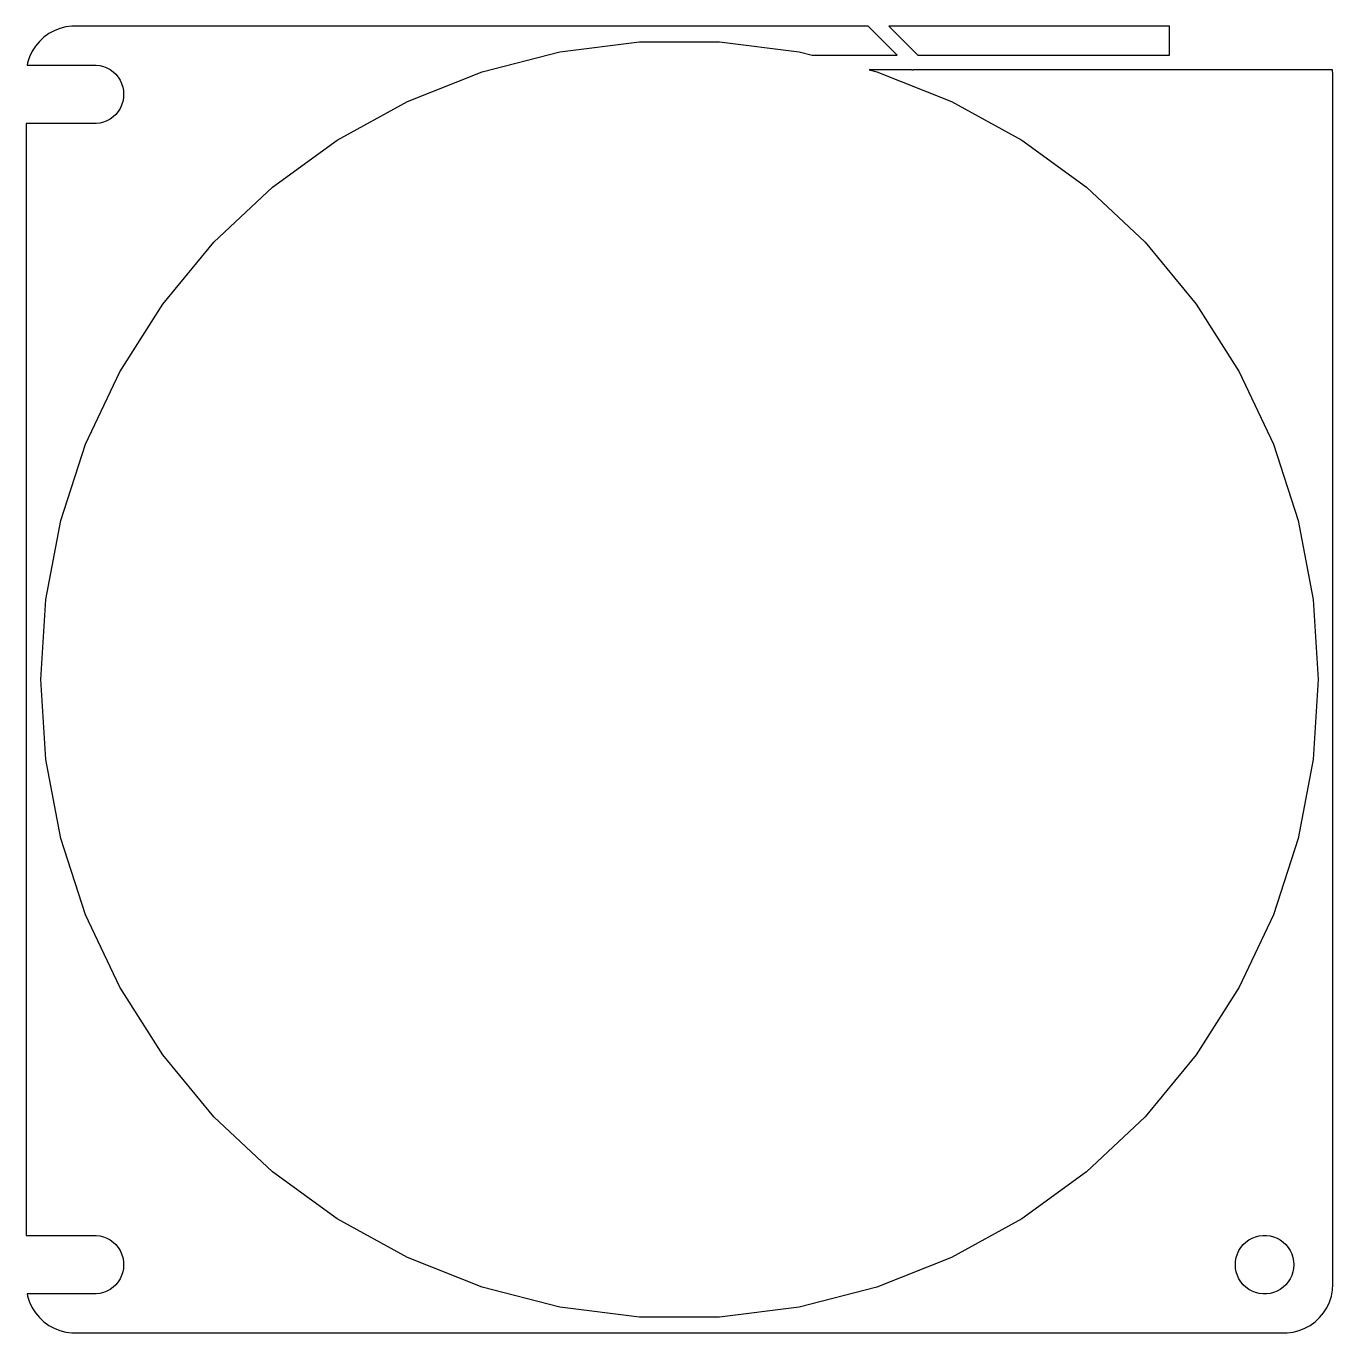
# Model space of a CAD drawing. Header units: metres. Extents: x -67 to 67, y 221 to 355.
import ezdxf

# ---------------------------------------------------------------- set-up
doc = ezdxf.new("R2010")
doc.units = ezdxf.units.M

msp = doc.modelspace()

# ---------------------------------------------------------------- linework, layer by layer
for p, q in [((-65.1871, 353.853), (-65.6448, 353.423)), ((-64.6791, 354.222), (-65.1871, 353.853)), ((-64.1289, 354.524), (-64.6791, 354.222)), ((-63.5451, 354.755), (-64.1289, 354.524)), ((-62.9369, 354.911), (-63.5451, 354.755)), ((-62.3139, 354.99), (-62.9369, 354.911)), ((19.3432, 354.99), (-62.3139, 354.99)), ((22.3333, 352), (19.3432, 354.99)), ((50.25, 354.99), (21.4645, 354.99)), ((21.4645, 354.99), (24.4547, 352)), ((50.25, 352), (50.25, 354.99)), ((-66.0451, 352.939), (-66.3815, 352.409)), ((-65.6448, 353.423), (-66.0451, 352.939)), ((-12.2735, 352.34), (-4.1128, 353.371)), ((-4.1128, 353.371), (4.1128, 353.371)), ((4.1128, 353.371), (12.2735, 352.34)), ((-66.8429, 351.243), (-66.8905, 350.994)), ((-66.6489, 351.841), (-66.8429, 351.243)), ((-66.3815, 352.409), (-66.6489, 351.841)), ((-20.2406, 350.294), (-12.2735, 352.34)), ((12.2735, 352.34), (13.597, 352)), ((13.597, 352), (22.3333, 352)), ((24.4547, 352), (50.25, 352)), ((-66.8905, 350.994), (-59.8116, 350.994)), ((-59.8116, 350.994), (-59.4379, 350.947)), ((-59.4379, 350.947), (-59.0729, 350.853)), ((-59.0729, 350.853), (-58.7227, 350.714)), ((-58.7227, 350.714), (-58.3925, 350.533)), ((-58.3925, 350.533), (-58.0877, 350.312)), ((-58.0877, 350.312), (-57.8131, 350.054)), ((-57.8131, 350.054), (-57.5729, 349.763)), ((-57.5729, 349.763), (-57.3711, 349.445)), ((-27.8885, 347.266), (-20.2406, 350.294)), ((23.8333, 350.5), (19.4391, 350.5)), ((19.4391, 350.5), (20.2406, 350.294)), ((20.2406, 350.294), (27.8885, 347.266)), ((23.8866, 350.447), (23.8333, 350.5)), ((23.9399, 350.5), (23.8866, 350.447)), ((66.9685, 350.5), (23.9399, 350.5)), ((67, 350), (66.9685, 350.5)), ((67, 226), (67, 350)), ((-57.3711, 349.445), (-57.2107, 349.104)), ((-57.2107, 349.104), (-57.0942, 348.746)), ((-57.0942, 348.746), (-57.0237, 348.376)), ((-57.0942, 347.254), (-57.2107, 346.896)), ((-57.0237, 347.624), (-57.0942, 347.254)), ((-57.0237, 348.376), (-57, 348)), ((-57, 348), (-57.0237, 347.624)), ((-35.0966, 343.303), (-27.8885, 347.266)), ((27.8885, 347.266), (35.0966, 343.303)), ((-57.8131, 345.946), (-58.0877, 345.688)), ((-57.5729, 346.237), (-57.8131, 345.946)), ((-57.3711, 346.555), (-57.5729, 346.237)), ((-57.2107, 346.896), (-57.3711, 346.555)), ((-59.8116, 345.006), (-67, 345.006)), ((-67, 345.006), (-67, 230.994)), ((-59.4379, 345.053), (-59.8116, 345.006)), ((-59.0729, 345.147), (-59.4379, 345.053)), ((-58.7227, 345.286), (-59.0729, 345.147)), ((-58.3925, 345.467), (-58.7227, 345.286)), ((-58.0877, 345.688), (-58.3925, 345.467)), ((-41.7513, 338.469), (-35.0966, 343.303)), ((35.0966, 343.303), (41.7513, 338.469)), ((-47.7474, 332.838), (-41.7513, 338.469)), ((41.7513, 338.469), (47.7474, 332.838)), ((-52.9906, 326.5), (-47.7474, 332.838)), ((47.7474, 332.838), (52.9906, 326.5)), ((-57.3981, 319.555), (-52.9906, 326.5)), ((52.9906, 326.5), (57.3981, 319.555)), ((-60.9004, 312.112), (-57.3981, 319.555)), ((57.3981, 319.555), (60.9004, 312.112)), ((-63.4422, 304.289), (-60.9004, 312.112)), ((60.9004, 312.112), (63.4422, 304.289)), ((-64.9835, 296.209), (-63.4422, 304.289)), ((63.4422, 304.289), (64.9835, 296.209)), ((-65.5, 288), (-64.9835, 296.209)), ((64.9835, 296.209), (65.5, 288)), ((-64.9835, 279.791), (-65.5, 288)), ((65.5, 288), (64.9835, 279.791)), ((-63.4422, 271.711), (-64.9835, 279.791)), ((64.9835, 279.791), (63.4422, 271.711)), ((-60.9004, 263.888), (-63.4422, 271.711)), ((63.4422, 271.711), (60.9004, 263.888)), ((-57.3981, 256.445), (-60.9004, 263.888)), ((60.9004, 263.888), (57.3981, 256.445)), ((-52.9906, 249.5), (-57.3981, 256.445)), ((57.3981, 256.445), (52.9906, 249.5)), ((-47.7474, 243.162), (-52.9906, 249.5)), ((52.9906, 249.5), (47.7474, 243.162)), ((-41.7513, 237.531), (-47.7474, 243.162)), ((47.7474, 243.162), (41.7513, 237.531)), ((-35.0966, 232.697), (-41.7513, 237.531)), ((41.7513, 237.531), (35.0966, 232.697)), ((-27.8885, 228.734), (-35.0966, 232.697)), ((35.0966, 232.697), (27.8885, 228.734)), ((-67, 230.994), (-59.8116, 230.994)), ((-59.8116, 230.994), (-59.4379, 230.947)), ((-59.4379, 230.947), (-59.0729, 230.853)), ((-59.0729, 230.853), (-58.7227, 230.714)), ((-58.7227, 230.714), (-58.3925, 230.533)), ((-58.3925, 230.533), (-58.0877, 230.312)), ((58.0877, 230.312), (58.3925, 230.533)), ((58.3925, 230.533), (58.7227, 230.714)), ((58.7227, 230.714), (59.0729, 230.853)), ((59.0729, 230.853), (59.4379, 230.947)), ((59.4379, 230.947), (59.8116, 230.994)), ((59.8116, 230.994), (60.1884, 230.994)), ((60.1884, 230.994), (60.5621, 230.947)), ((60.5621, 230.947), (60.927, 230.853)), ((60.927, 230.853), (61.2773, 230.714)), ((61.2773, 230.714), (61.6075, 230.533)), ((61.6075, 230.533), (61.9123, 230.312)), ((-58.0877, 230.312), (-57.8131, 230.054)), ((-57.8131, 230.054), (-57.5729, 229.763)), ((-57.5729, 229.763), (-57.3711, 229.445)), ((-57.3711, 229.445), (-57.2107, 229.104)), ((57.2107, 229.104), (57.3711, 229.445)), ((57.3711, 229.445), (57.5729, 229.763)), ((57.5729, 229.763), (57.8131, 230.054)), ((57.8131, 230.054), (58.0877, 230.312)), ((61.9123, 230.312), (62.1869, 230.054)), ((62.1869, 230.054), (62.427, 229.763)), ((62.427, 229.763), (62.6289, 229.445)), ((62.6289, 229.445), (62.7893, 229.104)), ((-57.2107, 229.104), (-57.0942, 228.746)), ((-57.0942, 228.746), (-57.0237, 228.376)), ((-57.0237, 228.376), (-57, 228)), ((-57, 228), (-57.0237, 227.624)), ((-20.2406, 225.706), (-27.8885, 228.734)), ((27.8885, 228.734), (20.2406, 225.706)), ((57, 228), (57.0237, 228.376)), ((57.0237, 227.624), (57, 228)), ((57.0237, 228.376), (57.0942, 228.746)), ((57.0942, 228.746), (57.2107, 229.104)), ((62.7893, 229.104), (62.9057, 228.746)), ((62.9057, 228.746), (62.9763, 228.376)), ((62.9763, 228.376), (63, 228)), ((63, 228), (62.9763, 227.624)), ((-57.3711, 226.555), (-57.5729, 226.237)), ((-57.2107, 226.896), (-57.3711, 226.555)), ((-57.0942, 227.254), (-57.2107, 226.896)), ((-57.0237, 227.624), (-57.0942, 227.254)), ((57.0942, 227.254), (57.0237, 227.624)), ((57.2107, 226.896), (57.0942, 227.254)), ((57.3711, 226.555), (57.2107, 226.896)), ((57.5729, 226.237), (57.3711, 226.555)), ((62.6289, 226.555), (62.427, 226.237)), ((62.7893, 226.896), (62.6289, 226.555)), ((62.9057, 227.254), (62.7893, 226.896)), ((62.9763, 227.624), (62.9057, 227.254)), ((-59.0729, 225.147), (-59.4379, 225.053)), ((-58.7227, 225.286), (-59.0729, 225.147)), ((-58.3925, 225.467), (-58.7227, 225.286)), ((-58.0877, 225.688), (-58.3925, 225.467)), ((-57.8131, 225.946), (-58.0877, 225.688)), ((-57.5729, 226.237), (-57.8131, 225.946)), ((-12.2735, 223.66), (-20.2406, 225.706)), ((20.2406, 225.706), (12.2735, 223.66)), ((57.8131, 225.946), (57.5729, 226.237)), ((58.0877, 225.688), (57.8131, 225.946)), ((58.3925, 225.467), (58.0877, 225.688)), ((58.7227, 225.286), (58.3925, 225.467)), ((59.0729, 225.147), (58.7227, 225.286)), ((59.4379, 225.053), (59.0729, 225.147)), ((60.927, 225.147), (60.5621, 225.053)), ((61.2773, 225.286), (60.927, 225.147)), ((61.6075, 225.467), (61.2773, 225.286)), ((61.9123, 225.688), (61.6075, 225.467)), ((62.1869, 225.946), (61.9123, 225.688)), ((62.427, 226.237), (62.1869, 225.946)), ((66.8429, 224.757), (66.9606, 225.373)), ((66.9606, 225.373), (67, 226)), ((-59.8116, 225.006), (-66.8905, 225.006)), ((-66.8905, 225.006), (-66.8429, 224.757)), ((-66.8429, 224.757), (-66.6489, 224.159)), ((-66.6489, 224.159), (-66.3815, 223.591)), ((-59.4379, 225.053), (-59.8116, 225.006)), ((59.8116, 225.006), (59.4379, 225.053)), ((60.1884, 225.006), (59.8116, 225.006)), ((60.5621, 225.053), (60.1884, 225.006)), ((66.3815, 223.591), (66.6489, 224.159)), ((66.6489, 224.159), (66.8429, 224.757)), ((-66.3815, 223.591), (-66.0451, 223.061)), ((-66.0451, 223.061), (-65.6448, 222.577)), ((-65.6448, 222.577), (-65.1871, 222.147)), ((-4.1128, 222.629), (-12.2735, 223.66)), ((4.1128, 222.629), (-4.1128, 222.629)), ((12.2735, 223.66), (4.1128, 222.629)), ((65.1871, 222.147), (65.6448, 222.577)), ((65.6448, 222.577), (66.0451, 223.061)), ((66.0451, 223.061), (66.3815, 223.591)), ((-65.1871, 222.147), (-64.6791, 221.778)), ((-64.6791, 221.778), (-64.1289, 221.476)), ((-64.1289, 221.476), (-63.5451, 221.245)), ((-63.5451, 221.245), (-62.9369, 221.089)), ((62.9369, 221.089), (63.5451, 221.245)), ((63.5451, 221.245), (64.1289, 221.476)), ((64.1289, 221.476), (64.6791, 221.778)), ((64.6791, 221.778), (65.1871, 222.147)), ((-62.9369, 221.089), (-62.3139, 221.01)), ((-62.3139, 221.01), (62.3139, 221.01)), ((62.3139, 221.01), (62.9369, 221.089))]:
    msp.add_line(p, q)

doc.saveas('drawing.dxf')
